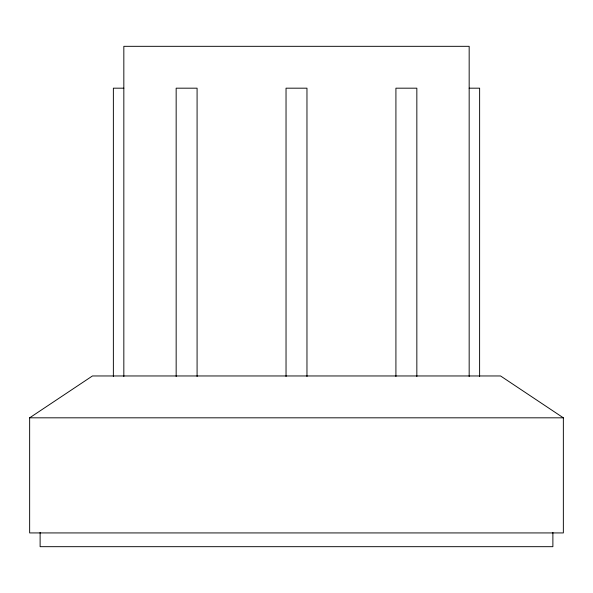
<?xml version="1.0" encoding="UTF-8"?>
<svg xmlns="http://www.w3.org/2000/svg" width="593" height="593" viewBox="0 0 593 593"><rect width="100%" height="100%" fill="white"/><g stroke="black" fill="none" stroke-linecap="round" stroke-linejoin="round"><path stroke-width="0.89" d="M29.65 417.82L92.441 375.962L500.559 375.962L563.35 417.82L563.35 532.929L29.65 532.929L29.65 417.82L563.35 417.82M123.833 88.179L113.367 88.179L113.367 376.525M469.167 88.179L479.633 88.179L479.611 376.525M552.884 532.41L552.884 546.679L40.116 546.679L40.116 532.41M469.167 376.525L469.167 46.321L123.833 46.321L123.833 376.525M416.842 376.525L416.842 88.179L395.916 88.179L395.916 376.525M306.966 376.525L306.966 88.179L286.034 88.179L286.034 376.525M197.084 376.525L197.084 88.179L176.158 88.179L176.158 376.525"/></g></svg>
